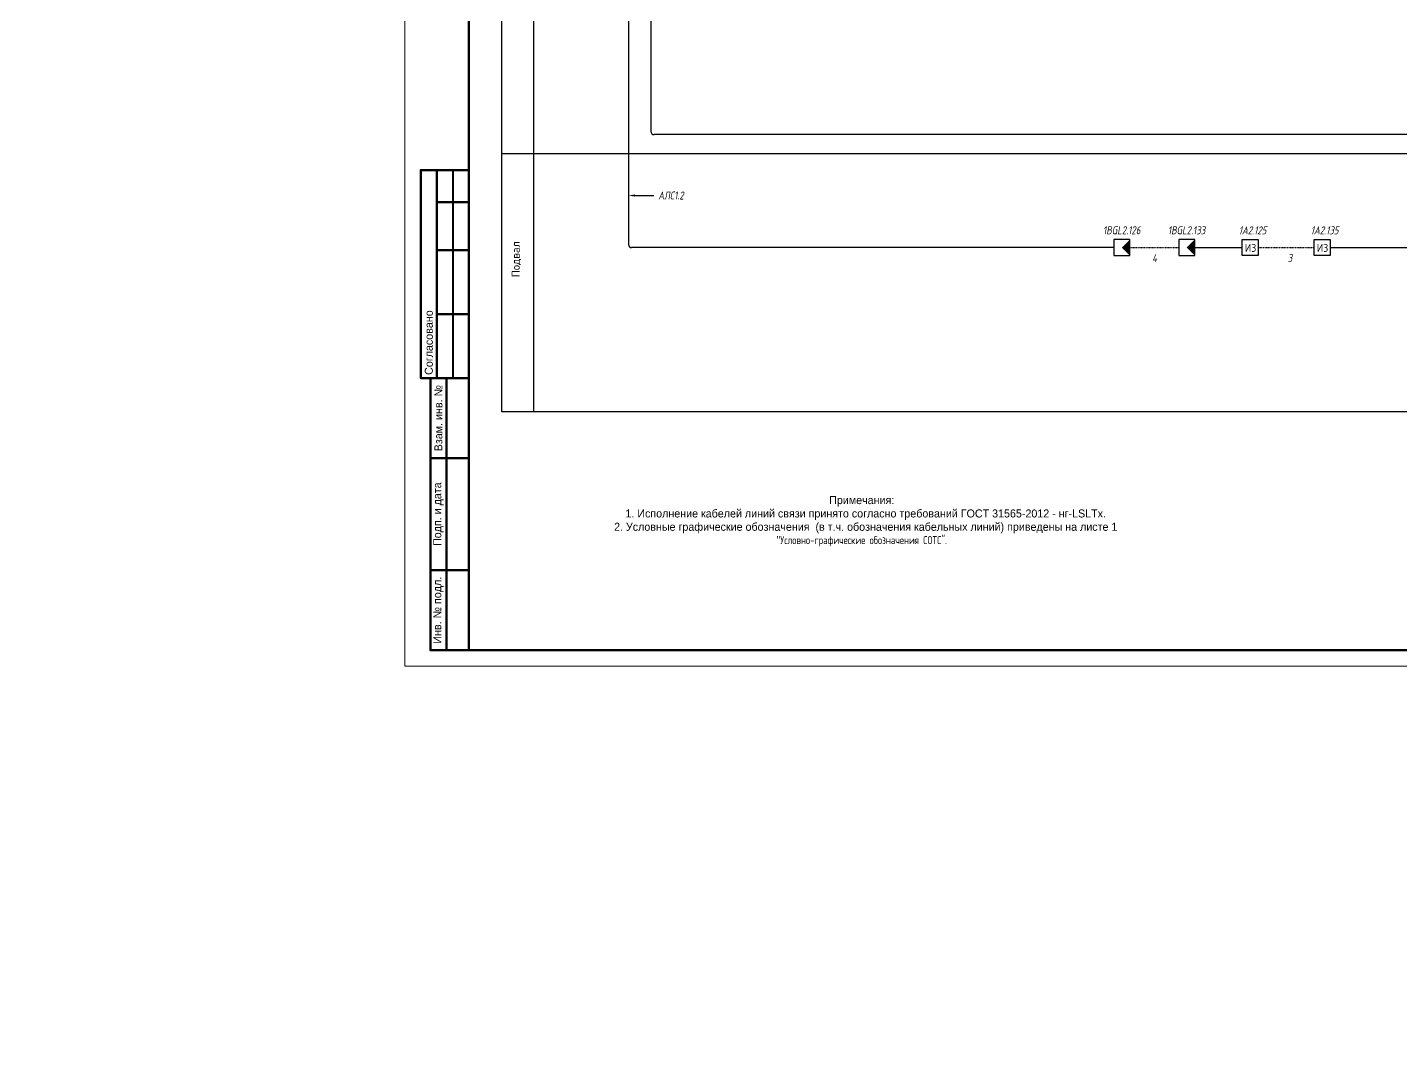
# Model space of a CAD drawing. Header units: millimetres. Extents: x -259793 to 1187961, y -549744 to 43070.
# Drawn here: x 560809 to 603715, y -49916 to -17959 of the extents above; entities that cross this region are included whole.
import ezdxf
from ezdxf import colors
from ezdxf.entities.mleader import LeaderData, LeaderLine
from ezdxf.enums import TextEntityAlignment as Align
from ezdxf.math import Vec2, Vec3

# ---------------------------------------------------------------- set-up
doc = ezdxf.new("R2010")
doc.units = ezdxf.units.MM
doc.linetypes.add('JIS_02_1.0', pattern=[2, 1, -1])
for name, color, linetype, lineweight in [('__ФОРМАТ', 7, 'Continuous', 40), ('RC-Выноски', 7, 'Continuous', 0), ('RC-Извещатели_охранные', 5, 'Continuous', 30), ('RC-Линии_связи-Адресные', 5, 'Continuous', 30), ('RC-Прочее_оборудование', 5, 'Continuous', 30), ('лс', 5, 'Continuous', 30)]:
    doc.layers.add(name, color=color, linetype=linetype, lineweight=lineweight)
for name, color, linetype in [('RC-Позиционные_обозначения', 7, 'Continuous'), ('RC-Таблицы', 7, 'Continuous'), ('TEXT1', 7, 'Continuous'), ('ШТАМП', 2, 'Continuous')]:
    doc.layers.add(name, color=color, linetype=linetype)
doc.layers.add('Границы листа', color=7, linetype='Continuous', lineweight=0, plot=False)
doc.styles.add('ISOCPEUR', font='isocpeur.ttf', dxfattribs={"width": 0.9, "height": 350})
doc.styles.add('Mipgost_5', font='', dxfattribs={"height": 250})
doc.styles.add('RubezhCAD', font='', dxfattribs={"oblique": 10})
doc.styles.get("Standard").update_dxf_attribs({"font": ''})
doc.styles.get('Mipgost_5').set_extended_font_data('Mipgost')
doc.styles.get('RubezhCAD').set_extended_font_data('GOST type A')
doc.styles.get('Standard').set_extended_font_data('GOST type B')
doc.dimstyles.get("Standard").update_dxf_attribs({"dimtxt": 0.18, "dimasz": 0.18, "dimexe": 0.18, "dimexo": 0.0625, "dimgap": 0.09, "dimtad": 0, "dimtih": 1, "dimtoh": 1, "dimdec": 4, "dimzin": 0, "dimdsep": 46, "dimtxsty": 'Standard', "dimcen": 0.09, "dimadec": 0, "dimazin": 0, "dimtfac": 1, "dimtdec": 4, "dimtofl": 0, "dimtmove": 0, "dimatfit": 3, "dimfxl": 1, "dimtolj": 1, "dimtzin": 0, "dimarcsym": 0})

# ---------------------------------------------------------------- blocks, each defined once
blk = doc.blocks.new('*U1002')
for p, q in [((5, 155), (5, 90)), ((15, 155), (15, 90))]:
    blk.add_line(p, q)
at = {"lineweight": -2}
for p, q in [((10, 155), (10, 90)), ((10, 145), (20, 145)), ((10, 130), (20, 130)), ((10, 110), (20, 110)), ((13, 90), (13, 5)), ((8, 65), (20, 65)), ((8, 30), (20, 30))]:
    blk.add_line(p, q, dxfattribs=at)
blk.add_lwpolyline([(20, 5), (836, 5), (836, 589), (20, 589)], close=True, dxfattribs=at)
for points in [[(20, 155), (5, 155), (5, 90), (8, 90)], [(20, 5), (8, 5), (8, 90), (20, 90)]]:
    blk.add_lwpolyline(points, dxfattribs=at)
at = {"layer": 'Границы листа'}
blk.add_lwpolyline([(841, 0), (0, 0), (0, 594), (841, 594)], close=True, dxfattribs=at)
at = {"lineweight": 30, "style": 'Mipgost_5'}
blk.add_text('Согласовано', height=2.5, rotation=90, dxfattribs=at).set_placement((7.5, 91), align=Align.MIDDLE_LEFT)
for s, p in [('Взам. инв. №', (10.5, 77.5)), ('Подп. и дата', (10.5, 47.5)), ('Инв. № подл.', (10.5, 17.5))]:
    blk.add_text(s, height=2.5, rotation=90, dxfattribs=at).set_placement(p, align=Align.MIDDLE)
at = {"lineweight": 13, "oblique": 10, "flags": 8}
blk.add_attdef('ФОРМАТ', (801.94, 1.12), '', height=3, dxfattribs=at)
blk = doc.blocks.new('RC-UGO-IZ-01')
at = {"layer": 'RC-Прочее_оборудование'}
blk.add_point((2.5, 0), dxfattribs=at)
blk.add_wipeout([(2.49, -2.5), (-2.49, -2.5), (-2.49, 2.5), (2.49, 2.5)]).dxf.layer = 'RC-Прочее_оборудование'
blk.add_wipeout([(-2.49, -2.5), (-2.49, 2.5), (2.49, 2.5), (2.49, -2.5)]).dxf.layer = 'RC-Прочее_оборудование'
blk.add_lwpolyline([(-2.49, 2.5), (2.49, 2.5), (2.49, -2.5), (-2.49, -2.5), (-2.49, 2.5)], close=True, dxfattribs=at)
blk.add_lwpolyline([(-2.49, 2.5), (-2.49, 2.5)], dxfattribs=at)
blk.add_lwpolyline([(-2.49, 2.5), (-2.49, 2.5)], dxfattribs=at)
at = {"layer": 'RC-Прочее_оборудование', "ltscale": 100, "style": 'ISOCPEUR', "width": 0.9}
blk.add_text('ИЗ', height=2.5, dxfattribs=at).set_placement((0.15, -0.09), align=Align.MIDDLE)
at = {"layer": 'RC-Прочее_оборудование'}
blk.add_attdef('PSTN', text='', height=2.5, dxfattribs=at).set_placement((5.66, 2.58), align=Align.BOTTOM_CENTER)
blk = doc.blocks.new('RC-UGO-IOPPA-01')
blk.add_wipeout([(2.5, -2.5), (2.5, 2.5), (-2.5, 2.5), (-2.5, -2.5)]).dxf.layer = 'RC-Извещатели_охранные'
blk.add_wipeout([(-2.5, -2.5), (-2.5, 2.5), (2.5, 2.5), (2.5, -2.5)]).dxf.layer = 'RC-Извещатели_охранные'
at = {"layer": 'RC-Извещатели_охранные'}
h = blk.add_hatch(color=256, dxfattribs=at)
h.dxf.hatch_style = 1
h.paths.add_polyline_path([(2.5, -2.5), (2.5, 2.5), (0, 0)])
blk.add_lwpolyline([(-2.5, -2.5), (2.5, -2.5), (2.5, 2.5), (-2.5, 2.5)], close=True, dxfattribs=at)
blk.add_attdef('PSTN', text='', height=2.5, dxfattribs=at).set_placement((0.98, 2.6), align=Align.BOTTOM_LEFT)
blk = doc.blocks.new('*D1149')
at = {"color": 0, "lineweight": -2, "transparency": 16777216}
blk.add_arc((782248, -18373), 3442, 282.12, 343.7661, dxfattribs=at)
at = {"color": 0, "transparency": 16777216}
for points in [[(785513, -19325), (785593, -19346), (785614, -19093)], [(782978, -21780), (782964, -21698), (782725, -21782)]]:
    blk.add_solid(points, dxfattribs=at)
at = {"layer": 'Defpoints', "color": 0, "transparency": 16777216}
for p in [(782248, -18373), (782248, -18373), (787451, -19486), (785054, -20367), (782833, -22558)]:
    blk.add_point(p, dxfattribs=at)

msp = doc.modelspace()

# ---------------------------------------------------------------- linework, layer by layer
at = {"layer": 'RC-Линии_связи-Адресные', "linetype": 'JIS_02_1.0'}
for p, q in [((595257.17794, -24833.85553), (596783.56114, -24833.85553)), ((599263.61564, -24833.85553), (601263.61564, -24833.85553))]:
    msp.add_line(p, q, dxfattribs=at)
at = {"layer": 'RC-Линии_связи-Адресные', "ltscale": 100}
msp.add_line((601513.61564, -24833.85553), (605358.04311, -24830.98169), dxfattribs=at)
at = {"layer": 'RC-Таблицы', "ltscale": 0.01}
for p, q in [((575632.0698, -29959.89135), (575632.0698, 15024.75556)), ((576620.82799, 15024.75556), (576620.82799, -29959.89135)), ((575632.0698, -21895.65369), (654258.60107, -21895.65369)), ((654258.60107, -29959.89135), (575632.0698, -29959.89135))]:
    msp.add_line(p, q, dxfattribs=at)
at = {"layer": 'лс'}
for p, q in [((579589.15465, 11113.50875), (579589.15465, -24736.72938)), ((580288.42402, 2352.66883), (580288.42402, -21205.19134)), ((632428.80165, -21305.19134), (580388.42402, -21305.19134)), ((594757.17794, -24833.85553), (579689.15465, -24836.72938))]:
    msp.add_line(p, q, dxfattribs=at)
for centre in [(580388.42402, -21205.19134), (579689.15465, -24736.72938)]:
    msp.add_arc(centre, 100, 180, 270, dxfattribs=at)

# ---------------------------------------------------------------- block references
at = {"layer": '__ФОРМАТ', "lineweight": 60, "xscale": 99.9999999999996, "yscale": 99.9999999999996, "zscale": 99.9999999999996}
msp.add_blockref('*U1002', (572599.91172, -37911.62667), dxfattribs=at)

# ---------------------------------------------------------------- texts
at = {"layer": 'RC-Линии_связи-Адресные', "ltscale": 0.01, "char_height": 250, "width": 1, "attachment_point": 2, "style": 'RubezhCAD'}
for s, insert in [('4', (596033.56114, -25033.78805)), ('3', (600263.61564, -25033.85553))]:
    msp.add_mtext(s, dxfattribs=dict(at, insert=insert))
at = {"layer": 'TEXT1', "insert": (586878.48644, -33381.4113), "char_height": 250, "width": 16615.0989576, "attachment_point": 5, "style": 'Mipgost_5'}
msp.add_mtext('Примечания:\\P\\pi-750,l1000,t1000;1.^IИсполнение кабелей линий связи принято согласно требований ГОСТ 31565-2012 - нг-LSLTx.\\P2.^IУсловные графические обозначения  (в т.ч. обозначения кабельных линий) приведены на листе 1\\P\\pi0,l0,tz;"{\\fGOST 2.304 type A|b0|i0|c204|p34;Условно-графические обозначения СОТС".}', dxfattribs=at)
at = {"layer": 'ШТАМП', "color": 0, "lineweight": 30, "insert": (576086.65245, -25199.81767), "char_height": 250, "width": 3357.1265364, "attachment_point": 5, "rotation": 90, "line_spacing_factor": 0.85}
msp.add_mtext('{\\fISOCPEUR|b0|i0|c204|p34;Подвал}', dxfattribs=at)

# ---------------------------------------------------------------- next in the draw order: block references
at = {"layer": 'RC-Прочее_оборудование', "color": 1, "ltscale": 0.01}
ref = msp.add_blockref('RC-UGO-IZ-01', (599014.33049, -24833.85553), dxfattribs=dict(at, xscale=100, yscale=100, zscale=100))
ref.add_attrib('PSTN', '1A2.125', (598654.83394, -24421.73337), dxfattribs={"layer": 'RC-Позиционные_обозначения', "height": 250, "style": 'RubezhCAD', "oblique": 15})
ref = msp.add_blockref('RC-UGO-IZ-01', (601263.61564, -24833.85553), dxfattribs=dict(at, xscale=100, yscale=100, zscale=100))
ref.add_attrib('PSTN', '1A2.135', (600904.11909, -24421.73337), dxfattribs={"layer": 'RC-Позиционные_обозначения', "height": 250, "style": 'RubezhCAD', "oblique": 15})

# ---------------------------------------------------------------- next in the draw order: leaders
at = {"layer": 'RC-Выноски', "ltscale": 0.01}
ml = msp.add_multileader_mtext('Standard', dxfattribs=at)
ml.set_content('АЛС1.2', color=256, style='RubezhCAD')
ml.set_leader_properties()
ml.build(insert=Vec2(0, 0))
ml.multileader.update_dxf_attribs({"has_text_frame": 1, "text_right_attachment_type": 2, "dogleg_length": 2, "arrow_head_size": 200, "scale": 100})
ctx = ml.context
ctx.base_point, ctx.scale, ctx.char_height, ctx.arrow_head_size, ctx.landing_gap_size, ctx.plane_origin = Vec3(580382.29434, -23207.66094), 100, 250, 200, 100, Vec3(534221.13992, -209180.95059)
ctx.right_attachment, ctx.text_align_type = 2, 1
notes = []
notes.append((ctx, [(0, (1, 1, 0), (580182.29434, -23207.66094), (1, 0), 200, [(0, [(579589.15465, -23208.83883)], 0, [])])]))
ctx.mtext.insert, ctx.mtext.alignment, ctx.mtext.flow_direction = Vec3(580920.12609, -23082.66094), 2, 5
ctx.mtext.has_bg_fill, ctx.mtext.bg_color, ctx.mtext.bg_scale_factor, ctx.mtext.bg_transparency, ctx.mtext.use_window_bg_color = 1, -1027028792, 1.5, 0, 1
for ctx, leaders in notes:
    for number, flags, end, landing, length, lines in leaders:
        leader = LeaderData()
        leader.index, (leader.has_last_leader_line, leader.has_dogleg_vector, leader.attachment_direction) = number, flags
        leader.last_leader_point, leader.dogleg_vector, leader.dogleg_length = Vec3(end), Vec3(landing), length
        for number, points, colour, breaks in lines:
            line = LeaderLine()
            line.index, line.vertices, line.color, line.breaks = number, Vec3.list(points), colors.encode_raw_color(colour), breaks
            leader.lines.append(line)
        ctx.leaders.append(leader)

# ---------------------------------------------------------------- next in the draw order: linework, layer by layer
at = {"layer": 'RC-Линии_связи-Адресные'}
msp.add_line((597283.56114, -24833.85553), (598765.04534, -24833.85553), dxfattribs=at)

# ---------------------------------------------------------------- next in the draw order: dimensions: what is measured, and where the dimension line sits
at = {"transparency": 33554687}
dim = msp.add_angular_dim_2l(base=(785054.12895, -20366.9641), line1=((782248.31348, -18373.33449), (782833.32477, -22558.41931)), line2=((782248.31348, -18373.33449), (787450.97243, -19485.97555)), text=' ', dimstyle='Standard', override={"dimtxt": 250, "dimasz": 250, "dimgap": 40}, dxfattribs=at)
dim.commit()
dim.dimension.update_dxf_attribs({"geometry": '*D1149', "text_midpoint": (560808.81109, -549743.82762)})

# ---------------------------------------------------------------- next in the draw order: block references
at = {"layer": 'RC-Извещатели_охранные'}
ref = msp.add_blockref('RC-UGO-IOPPA-01', (595007.17794, -24833.85553), dxfattribs=dict(at, xscale=100, yscale=100, zscale=100))
ref.add_attrib('PSTN', '1BGL2.126', dxfattribs={"layer": 'RC-Позиционные_обозначения', "height": 250, "style": 'RubezhCAD', "oblique": 10}).set_placement((595007.17794, -24493.53367), align=Align.BOTTOM_CENTER)
ref = msp.add_blockref('RC-UGO-IOPPA-01', (597033.56114, -24833.85553), dxfattribs=dict(at, xscale=100, yscale=100, zscale=100))
ref.add_attrib('PSTN', '1ВGL2.133', dxfattribs={"layer": 'RC-Позиционные_обозначения', "height": 250, "style": 'RubezhCAD', "oblique": 10}).set_placement((597033.56114, -24493.53367), align=Align.BOTTOM_CENTER)

doc.saveas('drawing.dxf')
